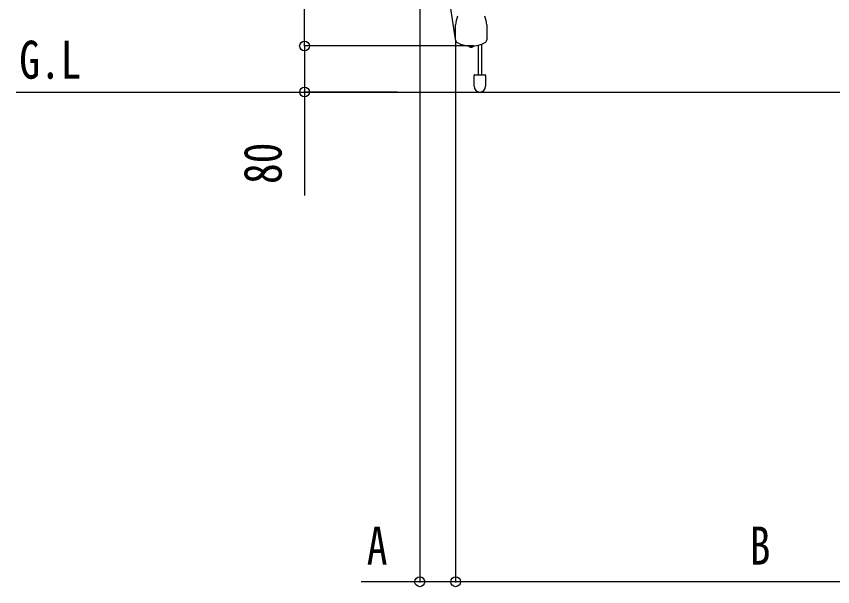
# Model space of a CAD drawing. Units: millimetres, scale not verified. Extents: x -8410 to 8410, y -5940 to 5940.
# Drawn here: x 620 to 2036, y -429 to 560 of the extents above; entities that cross this region are included whole.
import ezdxf
from ezdxf.enums import TextEntityAlignment as Align

# ---------------------------------------------------------------- set-up
doc = ezdxf.new("R2010")
doc.units = ezdxf.units.MM
doc.header["$LTSCALE"] = 30
for name, color, linetype in [('0-2_USER1', 3, 'Continuous'), ('0-3_YKK_12', 2, 'Continuous'), ('0-4_YKK_A1', 4, 'Continuous'), ('0-5_YKK_D', 6, 'Continuous')]:
    doc.layers.add(name, color=color, linetype=linetype)
doc.styles.add('ＭＳ ゴシック', font='')
doc.styles.get('ＭＳ ゴシック').set_extended_font_data('MS Gothic')

msp = doc.modelspace()

# ---------------------------------------------------------------- linework, layer by layer
at = {"layer": '0-3_YKK_12'}
msp.add_lwpolyline([(1381.84, 520.83), (1335.56, 824.2), (1339.06, 1444.94), (1369.57, 1769.05), (1397.1, 2204.9), (1465.12, 2411.9), (1654.99, 2751.03)], dxfattribs=at)
at = {"layer": '0-4_YKK_A1'}
for p, q in [((1382.19, 519.35), (1382.19, 545.58)), ((1436.19, 545.58), (1436.19, 519.35)), ((1421.19, 510.37), (1421.19, 459.01)), ((1427.19, 512.14), (1427.19, 459.01)), ((1404.94, 509.18), (1404.94, 508.94)), ((1413.44, 508.94), (1404.94, 508.94)), ((1408.29, 506.89), (1408.29, 506.99)), ((1408.5, 506.86), (1408.5, 506.93)), ((1409.68, 506.89), (1409.68, 506.99)), ((1409.87, 507.09), (1409.87, 506.86)), ((1409.92, 506.86), (1409.89, 506.85)), ((1409.97, 506.89), (1409.97, 507.15)), ((1413.44, 508.94), (1413.44, 509.18)), ((1414.19, 439.01), (1414.19, 458.01)), ((1415.19, 459.01), (1418.19, 459.01)), ((1418.19, 459.01), (1430.19, 459.01)), ((1430.19, 459.01), (1433.19, 459.01)), ((1434.19, 458.01), (1434.19, 439.01)), ((620.07, 429.01), (3807.47, 429.01))]:
    msp.add_line(p, q, dxfattribs=at)
for points in [[(1407.72, 507.23), (1407.56, 507.23), (1407.44, 507.23), (1407.32, 507.23)], [(1409.68, 506.89), (1409.8, 506.91), (1409.87, 506.93)], [(1409.88, 506.86), (1409.88, 506.86), (1409.91, 506.87), (1409.97, 506.89)], [(1410.66, 507.23), (1410.48, 507.23), (1410.31, 507.23), (1410.09, 507.23)]]:
    msp.add_lwpolyline(points, dxfattribs=at)
for centre, radius, start, end in [((1416.19, 545.58), 34, 154.08094, 180), ((1402.19, 545.58), 34, 0, 25.91906), ((1387.19, 519.35), 5, 180, 242.72039), ((1409.19, 562.01), 53, 242.72039, 297.27961), ((1431.19, 519.35), 5, 297.27961, 0), ((1409.19, 512.11), 5.3, 216.68934, 262.0103), ((1409.03, 510.54), 3.72, 242.60614, 258.58653), ((1409.44, 510.54), 3.72, 242.60614, 258.58653), ((1408.52, 507.68), 0.823, 254.09902, 268.71526), ((1409.05, 508.62), 1.76, 258.59664, 281.40336), ((1409.33, 508.68), 1.83, 265.80772, 281.05372), ((1408.78, 509), 2.2, 286.21604, 306.48), ((1409.19, 512.11), 5.3, 277.92811, 323.31066), ((1409.35, 509), 2.2, 286.21604, 306.48), ((1415.19, 458.01), 1, 90, 180), ((1433.19, 458.01), 1, 0, 90), ((1424.19, 439.01), 10, 180, 270), ((1424.19, 439.01), 10, 270, 0)]:
    msp.add_arc(centre, radius, start, end, dxfattribs=at)
at = {"layer": '0-5_YKK_D'}
for p, q in [((1120.07, 509.01), (1120.07, 1709.01)), ((1320.07, 1065.63), (1320.07, -421.99)), ((1382.19, 518.35), (1382.19, -421.99)), ((1382.19, 518.35), (1382.19, -421.99)), ((1408.19, 509.01), (1119.07, 509.01)), ((1408.19, 509.01), (1119.07, 509.01)), ((1281.3, 429.01), (1119.07, 429.01)), ((2450.88, -420.99), (1382.19, -420.99))]:
    msp.add_line(p, q, dxfattribs=at)
for points in [[(1120.07, 509.01), (1120.07, 429.01), (1120.07, 249.41)], [(1382.19, -420.99), (1320.07, -420.99), (1218.07, -420.99)]]:
    msp.add_lwpolyline(points, dxfattribs=at)
for centre in [(1120.07, 509.01), (1120.07, 509.01), (1120.07, 429.01), (1320.07, -420.99), (1382.19, -420.99), (1382.19, -420.99)]:
    msp.add_circle(centre, 8.5, dxfattribs=at)

# ---------------------------------------------------------------- texts
at = {"layer": '0-2_USER1', "style": 'ＭＳ ゴシック', "width": 0.8}
msp.add_text('G.L', height=65.98, dxfattribs=at).set_placement((625.2, 432.43), align=Align.BOTTOM_LEFT)
at = {"layer": '0-5_YKK_D', "style": 'ＭＳ ゴシック', "width": 0.8}
msp.add_text('80', height=65.98, rotation=90, dxfattribs=at).set_placement((1100.07, 269.41), align=Align.BOTTOM_LEFT)
for s, p in [('A', (1228.07, -410.99)), ('B', (1892.53, -410.99))]:
    msp.add_text(s, height=65.98, dxfattribs=at).set_placement(p, align=Align.BOTTOM_LEFT)

doc.saveas('drawing.dxf')
